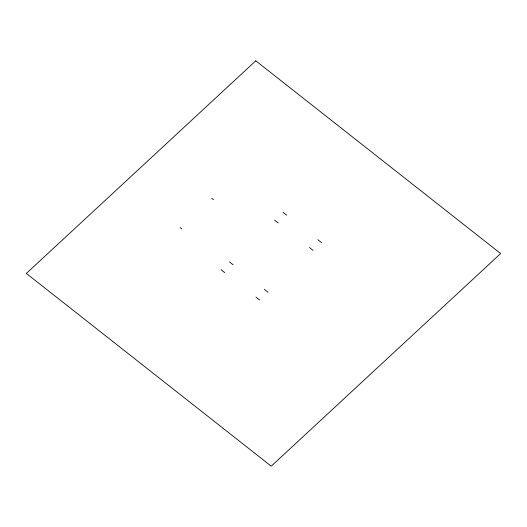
<?xml version="1.0" encoding="UTF-8"?>
<svg xmlns="http://www.w3.org/2000/svg" width="527" height="527" viewBox="0 0 527 527"><rect width="100%" height="100%" fill="white"/><g stroke="black" fill="none" stroke-linecap="round" stroke-linejoin="round"><path stroke-width="0.79" d="M213.547 199.707A9.249 3.346 47.3 0 1 211.788 198.317M181.841 228.922A9.249 3.346 47.3 0 1 180.082 227.532M313.143 250.404A19.42 7.049 47.2 0 1 309.441 247.492M321.569 242.598A19.42 7.049 47.2 0 1 317.873 239.686M268.045 292.195A19.42 7.049 47.2 0 1 264.35 289.283M259.62 300.008A19.42 7.049 47.2 0 1 255.918 297.096M278.282 222.967A19.42 7.049 47.2 0 1 274.587 220.055M286.714 215.161A19.42 7.049 47.2 0 1 283.012 212.249M233.191 264.758A19.42 7.049 47.2 0 1 229.489 261.847M224.759 272.571A19.42 7.049 47.2 0 1 221.063 269.659M255.779 60.822L26.35 273.447L271.221 466.178L500.65 253.553L255.779 60.822"/></g></svg>
